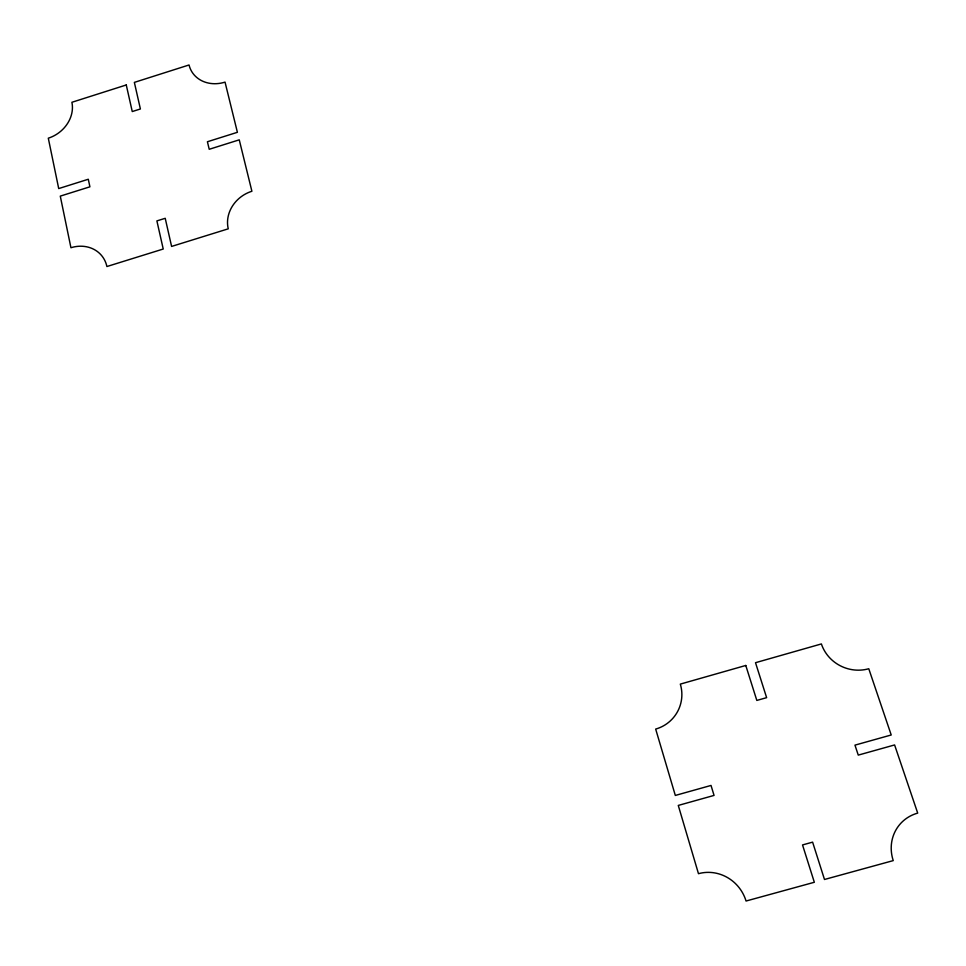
<?xml version="1.0" encoding="UTF-8"?>
<svg xmlns="http://www.w3.org/2000/svg" width="966" height="966" viewBox="0 0 966 966"><rect width="100%" height="100%" fill="white"/><g stroke="black" fill="none" stroke-linecap="round" stroke-linejoin="round"><path stroke-width="1.45" d="M126.268 84.972L71.895 102.287A31.021 26.444 -35.3 0 1 48.3 138.186L58.709 188.575L88.292 179.253L89.91 186.812L60.278 196.122L70.941 247.731A32.144 28.219 -38.9 0 1 106.9 266.531L163.23 249.023L156.89 220.9L165.222 218.304L171.598 246.427L228.254 228.821A32.276 28.799 -31.5 0 1 251.897 191.256L239.254 139.841L209.224 149.283L207.412 141.748L237.394 132.306L225.042 82.11A31.202 26.915 -29.4 0 1 189.046 64.976L134.359 82.388L140.396 108.977L132.257 111.549L126.268 84.972M745.776 665.465L680.318 684.109A36.491 36.104 22.8 0 1 655.673 729.076L675.319 795.441L711.024 785.443L714.055 795.416L678.277 805.427L698.478 873.687A39.328 37.71 60 0 1 746.054 901.024L814.338 882.272L802.529 844.936L812.611 842.147L824.493 879.483L893.248 860.609A40.367 37.795 41.1 0 1 917.7 813.106L894.601 744.943L858.267 755.11L854.958 745.136L891.22 734.981L868.772 668.738A37.734 35.887 21.9 0 1 821.39 643.936L755.509 662.7L766.63 697.657L756.825 700.422L745.776 665.465"/></g></svg>
